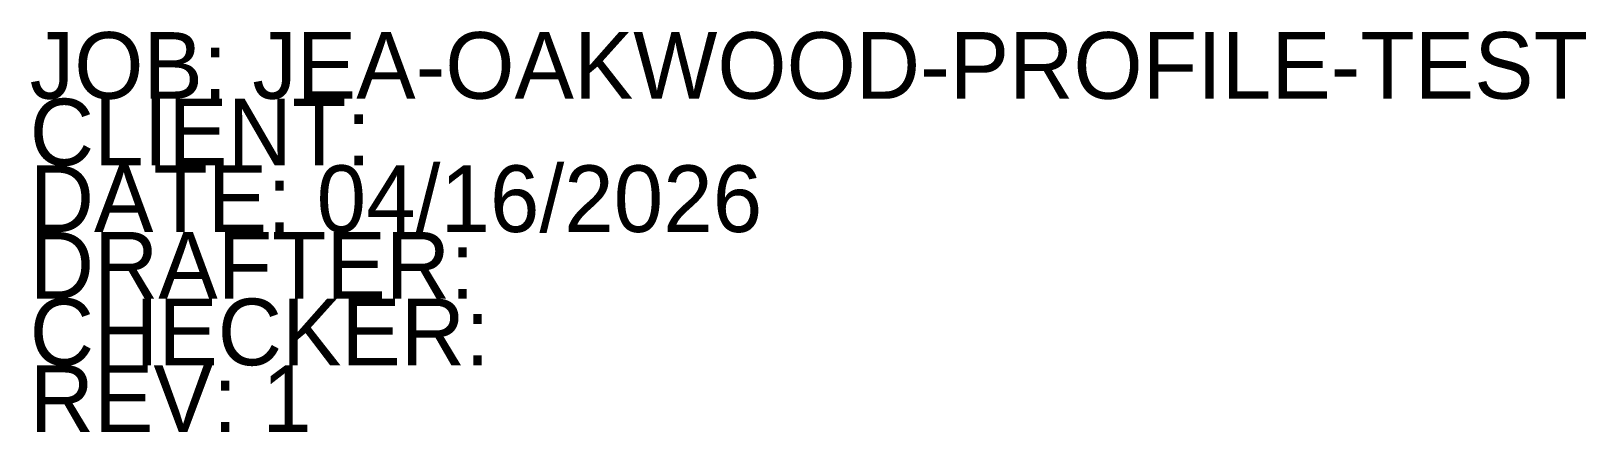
# Model space of a CAD drawing. Header units: feet. Extents: x -200 to 975556, y -50 to 741190.
# Drawn here: x -199.97 to -171.95, y -50 to -42.78 of the extents above.
import ezdxf

# ---------------------------------------------------------------- set-up
doc = ezdxf.new("R2010")
doc.units = ezdxf.units.FT
doc.header["$MEASUREMENT"] = 0
doc.layers.add('AS-BUILT-ANNOT', color=1, linetype='CONTINUOUS')

msp = doc.modelspace()

# ---------------------------------------------------------------- texts
at = {"layer": 'AS-BUILT-ANNOT'}
for s, p in [('JOB: JEA-OAKWOOD-PROFILE-TEST', (-200, -44)), ('CLIENT: ', (-200, -45.2)), ('DATE: 04/16/2026', (-200, -46.4)), ('DRAFTER: ', (-200, -47.6)), ('CHECKER: ', (-200, -48.8)), ('REV: 1', (-200, -50))]:
    msp.add_text(s, height=1.2, dxfattribs=at).set_placement(p)

doc.saveas('drawing.dxf')
